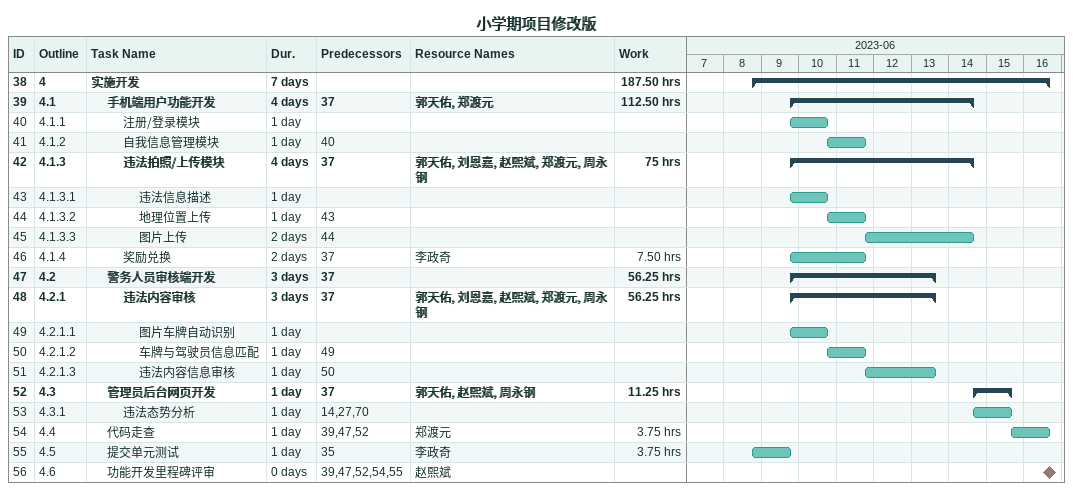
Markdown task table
小学期项目修改版

| ID | WBS | Task | Duration | Start | Finish | Predecessors | Resources | Work (h) |
|---|---|---|---|---|---|---|---|---|
| 38 | 4 | **实施开发** | 7d | 2023-06-08 | 2023-06-16 |  |  | 187.50 |
| 39 | 4.1 | **手机端用户功能开发** | 4d | 2023-06-09 | 2023-06-14 | 37 | 郭天佑, 郑渡元 | 112.50 |
| 40 | 4.1.1 | 注册/登录模块 | 1d | 2023-06-09 | 2023-06-10 |  |  |  |
| 41 | 4.1.2 | 自我信息管理模块 | 1d | 2023-06-10 | 2023-06-11 | 40 |  |  |
| 42 | 4.1.3 | **违法拍照/上传模块** | 4d | 2023-06-09 | 2023-06-14 | 37 | 郭天佑, 刘恩嘉, 赵熙斌, 郑渡元, 周永钢 | 75 |
| 43 | 4.1.3.1 | 违法信息描述 | 1d | 2023-06-09 | 2023-06-10 |  |  |  |
| 44 | 4.1.3.2 | 地理位置上传 | 1d | 2023-06-10 | 2023-06-11 | 43 |  |  |
| 45 | 4.1.3.3 | 图片上传 | 2d | 2023-06-11 | 2023-06-14 | 44 |  |  |
| 46 | 4.1.4 | 奖励兑换 | 2d | 2023-06-09 | 2023-06-11 | 37 | 李政奇 | 7.50 |
| 47 | 4.2 | **警务人员审核端开发** | 3d | 2023-06-09 | 2023-06-13 | 37 |  | 56.25 |
| 48 | 4.2.1 | **违法内容审核** | 3d | 2023-06-09 | 2023-06-13 | 37 | 郭天佑, 刘恩嘉, 赵熙斌, 郑渡元, 周永钢 | 56.25 |
| 49 | 4.2.1.1 | 图片车牌自动识别 | 1d | 2023-06-09 | 2023-06-10 |  |  |  |
| 50 | 4.2.1.2 | 车牌与驾驶员信息匹配 | 1d | 2023-06-10 | 2023-06-11 | 49 |  |  |
| 51 | 4.2.1.3 | 违法内容信息审核 | 1d | 2023-06-11 | 2023-06-13 | 50 |  |  |
| 52 | 4.3 | **管理员后台网页开发** | 1d | 2023-06-14 | 2023-06-15 | 37 | 郭天佑, 赵熙斌, 周永钢 | 11.25 |
| 53 | 4.3.1 | 违法态势分析 | 1d | 2023-06-14 | 2023-06-15 | 14, 27, 70 |  |  |
| 54 | 4.4 | 代码走查 | 1d | 2023-06-15 | 2023-06-16 | 39, 47, 52 | 郑渡元 | 3.75 |
| 55 | 4.5 | 提交单元测试 | 1d | 2023-06-08 | 2023-06-09 | 35 | 李政奇 | 3.75 |
| 56 | 4.6 | 功能开发里程碑评审 | 0d | 2023-06-16 | 2023-06-16 | 39, 47, 52, 54, 55 | 赵熙斌 |  |
